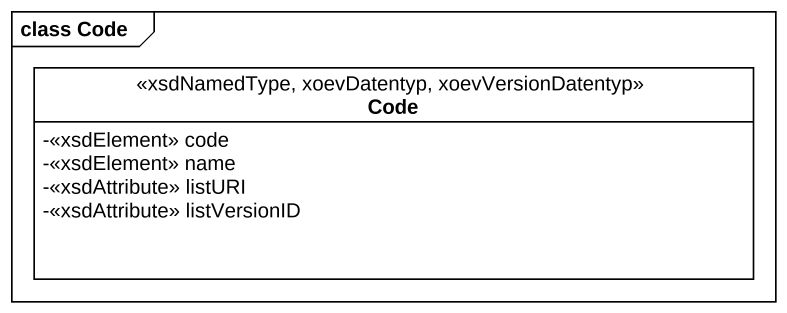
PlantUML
@startuml
mainframe class Code
hide circle
hide empty members
skinparam classAttributeIconSize 0
class Code <<xsdNamedType, xoevDatentyp, xoevVersionDatentyp>> {
  -<<xsdElement>> code
  -<<xsdElement>> name
  -<<xsdAttribute>> listURI
  -<<xsdAttribute>> listVersionID
}
@enduml
